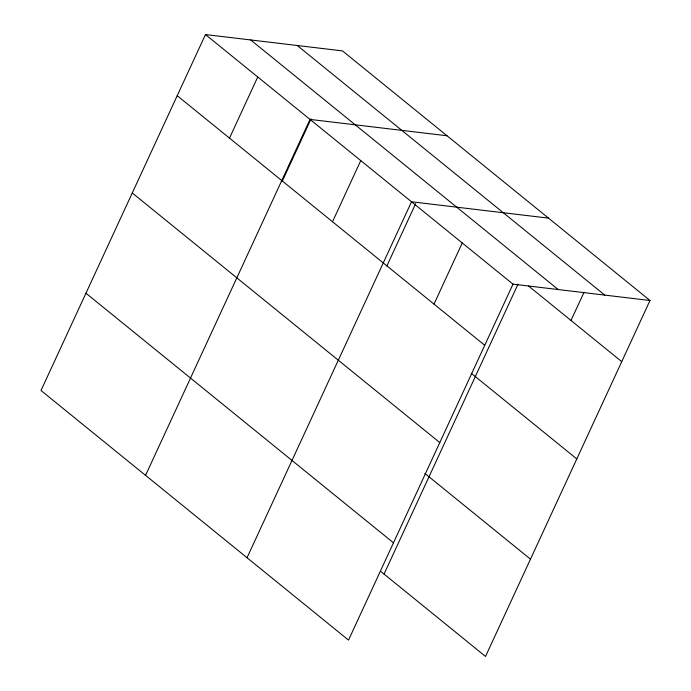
<?xml version="1.0" encoding="UTF-8"?>
<svg xmlns="http://www.w3.org/2000/svg" width="691" height="691" viewBox="0 0 691 691"><rect width="100%" height="100%" fill="white"/><g stroke="black" fill="none" stroke-linecap="round" stroke-linejoin="round"><path stroke-width="1.04" d="M649.998 300.499L342.477 50.901L205.469 34.55L41.002 390.501L348.523 640.099L512.998 284.148L649.998 300.499L485.531 656.45L380.715 571.379M229.498 138.131L257.752 76.986M145.559 475.365L310.034 119.413L447.034 135.764M282.308 181.12L311.071 118.861M332.518 221.742L360.771 160.597M247.041 557.732L411.516 201.781L548.516 218.131M386.865 265.983L415.637 203.724M434 304.109L462.253 242.964M384.041 574.083L518.017 284.148M570.999 320.46L584.007 292.319M297.26 45.502L604.789 295.109M250.686 39.948L558.207 289.546M528.58 286.031L621.745 361.652M205.469 34.55L512.998 284.148M177.216 95.695L484.745 345.293M471.15 373.192L576.795 458.936M132.266 192.979L439.796 442.585M424.835 473.421L530.481 559.166M85.952 293.217L393.481 542.815"/></g></svg>
